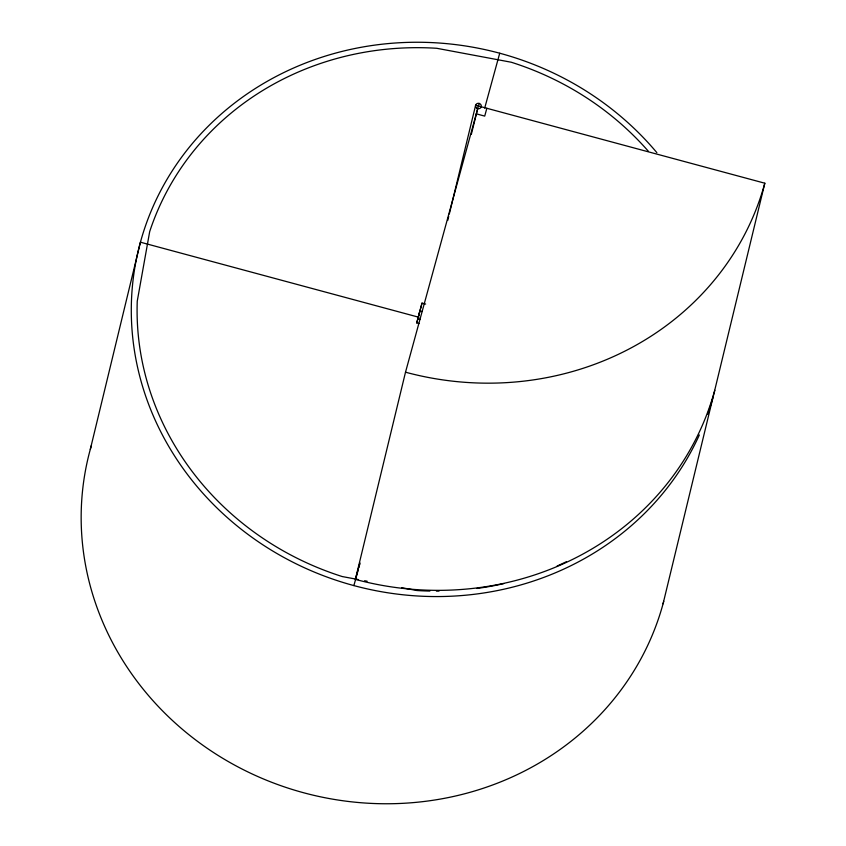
<?xml version="1.0" encoding="UTF-8"?>
<svg xmlns="http://www.w3.org/2000/svg" width="846" height="846" viewBox="0 0 846 846"><rect width="100%" height="100%" fill="white"/><g stroke="black" fill="none" stroke-linecap="round" stroke-linejoin="round"><path stroke-width="1.27" d="M90.3 449.385L140.425 242.199L418.897 317.271M419.151 323.542L416.74 322.897L422.027 303.09L425.644 304.063M418.886 315.061L419.891 310.916L422.133 311.529M422.027 303.09L416.74 322.897M449.321 213.953L475.621 105.253L764.816 183.212L714.69 390.408A296.629 275.986 13.6 0 1 355.394 579.383L405.509 372.198L479.143 103.392M447.777 220.351L448.708 216.513M471.338 134.303L477.715 108.616M663.063 603.801L713.189 396.615M355.394 579.383L359.92 562.844M353.882 585.601L355.68 579.066M356.029 577.797L358.112 570.162M358.81 567.613L359.857 563.796M484.695 108.098L499.722 53.213M486.852 108.277L484.716 116.103L476.287 113.84M358.228 579.542L342.27 576.56A290.813 270.572 13.6 0 1 137.253 301.144L149.689 231.603A290.813 270.572 13.6 0 1 436.726 48.285L511.333 62.255A290.813 270.572 13.6 0 1 648.406 151.307M364.605 580.737L367.153 581.213M401.575 587.663L416.877 590.519A290.813 270.572 13.6 0 0 429.874 591.068M417.744 318.752L420.145 319.397M663.74 601.295A296.629 275.986 13.6 0 1 303.09 792.607A296.629 275.986 13.6 0 1 91.357 445.62M714.828 390.313A296.629 275.986 13.6 0 1 707.721 414.096M699.346 434.939A296.629 275.986 13.6 0 1 269.314 548.927A296.629 275.986 13.6 0 1 206.033 128.433A296.629 275.986 13.6 0 1 656.866 152.661M566.524 561.649A290.813 270.572 13.6 0 1 557.133 565.995M503.698 583.634A290.813 270.572 13.6 0 1 476.869 588.456M439.032 591.121A290.813 270.572 13.6 0 1 436.409 591.143M764.816 183.212A296.629 275.986 13.6 0 1 405.509 372.198M476.414 107.886A2.908 2.707 13.6 0 0 481.237 106.765A2.908 2.707 13.6 0 0 477.652 103.371A2.908 2.707 13.6 0 0 476.414 107.886"/></g></svg>
